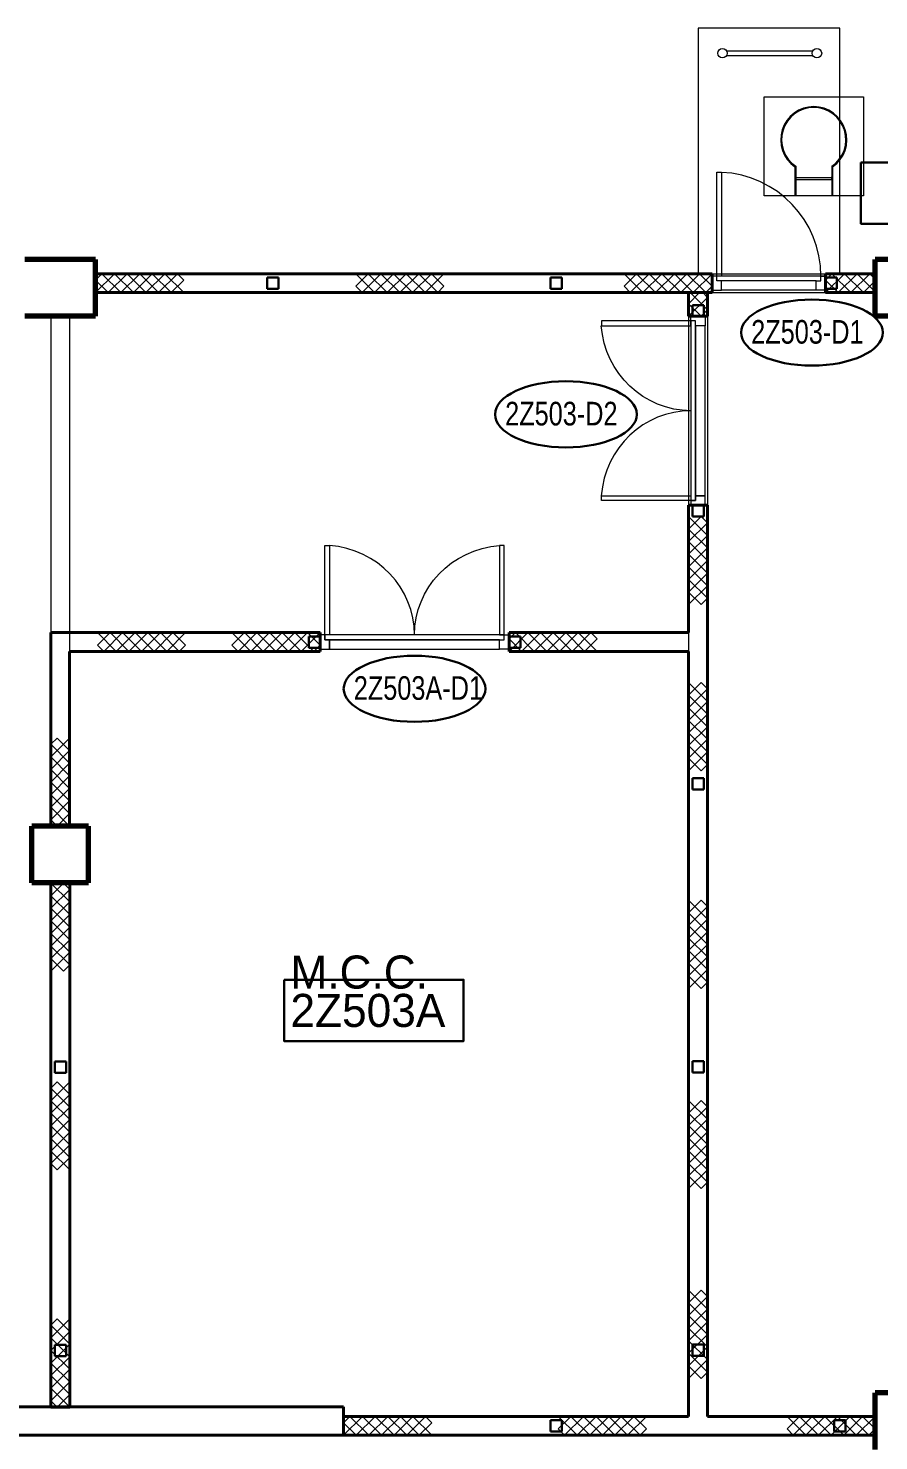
# Model space of a CAD drawing. Header units: metres. Extents: x 1807 to 3745, y 842 to 1968.
# Drawn here: x 3185.66 to 3194.66, y 1415.79 to 1430.75 of the extents above; entities that cross this region are included whole.
import ezdxf
from ezdxf.enums import TextEntityAlignment as Align

# ---------------------------------------------------------------- set-up
doc = ezdxf.new("R2010")
doc.units = ezdxf.units.M
doc.header["$MEASUREMENT"] = 0
doc.linetypes.add('DGN2', pattern=[9.732586, 4.866293, -4.866293])
doc.layers.get('0').update_dxf_attribs({"lineweight": 0})
for name, color, linetype, lineweight in [('Level 1', 7, 'Continuous', 0), ('Level 31', 7, 'Continuous', 0), ('Level 33', 7, 'Continuous', 0), ('Primary Door', 7, 'Continuous', 0), ('TRIRIGA DOOR BOX', 7, 'Continuous', 0)]:
    doc.layers.add(name, color=color, linetype=linetype, lineweight=lineweight)
doc.styles.add('Style-CHAR_FAST_FONT', font='CHAR_FAST_FONT.shx', dxfattribs={"height": 0.2})

# ---------------------------------------------------------------- blocks, each defined once
blk = doc.blocks.new('AnonymusCell_138')
at = {"layer": 'Primary Door', "color": 7, "linetype": 'Continuous', "lineweight": 30}
blk.add_ellipse((0, 0), major_axis=(0.75, 0), ratio=0.466667, dxfattribs=at)
at = {"layer": 'Primary Door', "color": 7, "linetype": 'Continuous', "lineweight": 30, "style": 'Style-CHAR_FAST_FONT', "width": 0.799986}
blk.add_text('2Z503A-D1', height=0.25, dxfattribs=at).set_placement((-0.643, 0.133), align=Align.TOP_LEFT)
blk = doc.blocks.new('AnonymusCell_140')
at = {"layer": 'Primary Door', "color": 7, "linetype": 'Continuous', "lineweight": 30}
blk.add_ellipse((0, 0), major_axis=(0.75, 0), ratio=0.466667, dxfattribs=at)
at = {"layer": 'Primary Door', "color": 7, "linetype": 'Continuous', "lineweight": 30, "style": 'Style-CHAR_FAST_FONT', "width": 0.799986}
blk.add_text('2Z503-D1', height=0.25, dxfattribs=at).set_placement((-0.643, 0.133), align=Align.TOP_LEFT)
blk = doc.blocks.new('AnonymusCell_326')
at = {"layer": 'Primary Door', "color": 7, "linetype": 'Continuous', "lineweight": 30}
blk.add_ellipse((0, 0), major_axis=(0.75, 0), ratio=0.466667, dxfattribs=at)
at = {"layer": 'Primary Door', "color": 7, "linetype": 'Continuous', "lineweight": 30, "style": 'Style-CHAR_FAST_FONT', "width": 0.799986}
blk.add_text('2Z503-D2', height=0.25, dxfattribs=at).set_placement((-0.643, 0.133), align=Align.TOP_LEFT)

msp = doc.modelspace()

# ---------------------------------------------------------------- linework, layer by layer
at = {"layer": 'Level 1', "color": 7, "linetype": 'Continuous', "lineweight": 13}
for p, q in [((3194.25, 1430.75), (3192.75, 1430.75)), ((3192.75, 1430.75), (3192.75, 1428.15)), ((3194.25, 1428.15), (3194.25, 1430.75)), ((3193.052, 1430.51), (3193.966, 1430.51)), ((3193.052, 1430.46), (3193.966, 1430.46)), ((3192.75, 1428.15), (3194.25, 1428.15))]:
    msp.add_line(p, q, dxfattribs=at)
at = {"layer": 'Level 1', "color": 7, "linetype": 'DGN2', "lineweight": 0}
for p, q in [((3193.45, 1430.025), (3194.5, 1430.025)), ((3193.45, 1428.975), (3193.45, 1430.025)), ((3194.5, 1430.025), (3194.5, 1428.975)), ((3194.5, 1428.975), (3193.45, 1428.975))]:
    msp.add_line(p, q, dxfattribs=at)
at = {"layer": 'Level 1', "color": 7, "linetype": 'Continuous', "lineweight": 0}
for p, q in [((3193.775, 1429.283), (3193.775, 1428.975)), ((3193.785, 1429.288), (3193.785, 1428.975)), ((3194.165, 1429.288), (3194.165, 1428.975)), ((3194.175, 1429.283), (3194.175, 1428.975)), ((3192.95, 1428.125), (3192.95, 1429.225)), ((3192.95, 1429.225), (3193, 1429.225)), ((3193, 1429.225), (3193, 1428.125)), ((3193.785, 1429.175), (3193.775, 1429.175)), ((3193.775, 1429.175), (3193.775, 1429.145)), ((3193.775, 1429.145), (3193.785, 1429.145)), ((3193.785, 1429.145), (3193.785, 1429.175)), ((3193.785, 1429.17), (3194.165, 1429.17)), ((3193.785, 1429.15), (3194.165, 1429.15)), ((3194.165, 1429.175), (3194.175, 1429.175)), ((3194.165, 1429.145), (3194.165, 1429.175)), ((3194.175, 1429.145), (3194.165, 1429.145)), ((3194.175, 1429.175), (3194.175, 1429.145)), ((3193.785, 1428.975), (3193.775, 1428.975)), ((3194.175, 1428.975), (3194.165, 1428.975)), ((3186.375, 1428.15), (3194.625, 1428.15)), ((3186.375, 1427.95), (3186.575, 1428.15)), ((3186.442, 1428.15), (3186.375, 1428.083)), ((3186.375, 1428.083), (3186.508, 1427.95)), ((3186.642, 1427.95), (3186.442, 1428.15)), ((3186.508, 1427.95), (3186.708, 1428.15)), ((3186.575, 1428.15), (3186.775, 1427.95)), ((3186.842, 1428.15), (3186.642, 1427.95)), ((3186.708, 1428.15), (3186.908, 1427.95)), ((3186.775, 1427.95), (3186.975, 1428.15)), ((3187.042, 1427.95), (3186.842, 1428.15)), ((3186.908, 1427.95), (3187.108, 1428.15)), ((3186.975, 1428.15), (3187.175, 1427.95)), ((3187.242, 1428.15), (3187.042, 1427.95)), ((3187.108, 1428.15), (3187.308, 1427.95)), ((3187.175, 1427.95), (3187.308, 1428.083)), ((3187.308, 1428.083), (3187.242, 1428.15)), ((3189.261, 1428.15), (3189.128, 1428.017)), ((3189.328, 1427.95), (3189.128, 1428.15)), ((3189.195, 1427.95), (3189.395, 1428.15)), ((3189.461, 1427.95), (3189.261, 1428.15)), ((3189.528, 1428.15), (3189.328, 1427.95)), ((3189.395, 1428.15), (3189.595, 1427.95)), ((3189.661, 1428.15), (3189.461, 1427.95)), ((3189.728, 1427.95), (3189.528, 1428.15)), ((3189.595, 1427.95), (3189.795, 1428.15)), ((3189.861, 1427.95), (3189.661, 1428.15)), ((3189.928, 1428.15), (3189.728, 1427.95)), ((3189.795, 1428.15), (3189.995, 1427.95)), ((3190.061, 1428.15), (3189.861, 1427.95)), ((3190.061, 1428.017), (3189.928, 1428.15)), ((3192.1, 1428.15), (3191.967, 1428.017)), ((3192.167, 1427.95), (3191.967, 1428.15)), ((3192.033, 1427.95), (3192.233, 1428.15)), ((3192.3, 1427.95), (3192.1, 1428.15)), ((3192.367, 1428.15), (3192.167, 1427.95)), ((3192.233, 1428.15), (3192.433, 1427.95)), ((3192.5, 1428.15), (3192.3, 1427.95)), ((3192.567, 1427.95), (3192.367, 1428.15)), ((3192.433, 1427.95), (3192.633, 1428.15)), ((3192.7, 1427.95), (3192.5, 1428.15)), ((3192.767, 1428.15), (3192.567, 1427.95)), ((3192.633, 1428.15), (3192.833, 1427.95)), ((3192.9, 1428.15), (3192.7, 1427.95)), ((3192.9, 1428.017), (3192.767, 1428.15)), ((3192.9, 1428.125), (3192.9, 1427.975)), ((3192.95, 1428.125), (3192.9, 1428.125)), ((3192.95, 1428.125), (3192.9, 1428.125)), ((3192.9, 1428.125), (3192.9, 1427.975)), ((3194.1, 1428.125), (3192.95, 1428.125)), ((3192.95, 1428.075), (3192.95, 1428.125)), ((3193, 1428.125), (3192.95, 1428.125)), ((3192.95, 1428.075), (3192.95, 1428.125)), ((3194.05, 1428.075), (3194.05, 1428.125)), ((3194.05, 1428.125), (3194.1, 1428.125)), ((3194.05, 1428.075), (3194.05, 1428.125)), ((3194.05, 1428.125), (3194.1, 1428.125)), ((3194.1, 1427.95), (3194.3, 1428.15)), ((3194.167, 1428.15), (3194.1, 1428.083)), ((3194.1, 1428.125), (3194.1, 1427.975)), ((3194.1, 1428.125), (3194.1, 1427.975)), ((3194.1, 1428.083), (3194.233, 1427.95)), ((3194.367, 1427.95), (3194.167, 1428.15)), ((3194.233, 1427.95), (3194.433, 1428.15)), ((3194.3, 1428.15), (3194.5, 1427.95)), ((3194.567, 1428.15), (3194.367, 1427.95)), ((3194.433, 1428.15), (3194.625, 1427.958)), ((3194.625, 1428.092), (3194.567, 1428.15)), ((3186.375, 1427.95), (3192.65, 1427.95)), ((3189.128, 1428.017), (3189.195, 1427.95)), ((3189.995, 1427.95), (3190.061, 1428.017)), ((3191.967, 1428.017), (3192.033, 1427.95)), ((3192.65, 1427.95), (3192.65, 1416.05)), ((3192.767, 1427.95), (3192.65, 1427.833)), ((3192.85, 1427.767), (3192.667, 1427.95)), ((3192.8, 1427.95), (3192.85, 1427.9)), ((3192.833, 1427.95), (3192.9, 1428.017)), ((3192.85, 1427.95), (3192.85, 1416.05)), ((3192.85, 1427.95), (3194.625, 1427.95)), ((3192.9, 1427.975), (3193, 1427.975)), ((3192.9, 1427.975), (3193, 1427.975)), ((3193, 1428.075), (3192.95, 1428.075)), ((3193, 1428.075), (3192.95, 1428.075)), ((3194, 1428.075), (3193, 1428.075)), ((3193, 1427.975), (3193, 1428.075)), ((3193, 1427.975), (3193, 1428.075)), ((3194, 1427.975), (3193, 1427.975)), ((3194, 1427.975), (3194, 1428.075)), ((3194, 1428.075), (3194.05, 1428.075)), ((3194, 1427.975), (3194, 1428.075)), ((3194, 1428.075), (3194.05, 1428.075)), ((3194.1, 1427.975), (3194, 1427.975)), ((3194.1, 1427.975), (3194, 1427.975)), ((3194.5, 1427.95), (3194.625, 1428.075)), ((3192.85, 1427.9), (3192.65, 1427.7)), ((3192.65, 1427.833), (3192.783, 1427.7)), ((3185.9, 1427.7), (3185.9, 1422.3)), ((3186.1, 1427.7), (3186.1, 1422.3)), ((3192.675, 1427.65), (3191.727, 1427.65)), ((3191.727, 1427.65), (3191.727, 1427.6)), ((3192.675, 1427.7), (3192.825, 1427.7)), ((3192.675, 1427.65), (3192.675, 1427.7)), ((3192.675, 1427.7), (3192.825, 1427.7)), ((3192.675, 1427.65), (3192.675, 1427.7)), ((3192.725, 1427.65), (3192.675, 1427.65)), ((3192.675, 1427.6), (3192.675, 1427.65)), ((3192.725, 1427.65), (3192.675, 1427.65)), ((3192.725, 1427.65), (3192.675, 1427.65)), ((3192.675, 1427.65), (3192.675, 1425.75)), ((3192.725, 1427.6), (3192.725, 1427.65)), ((3192.725, 1427.6), (3192.725, 1427.65)), ((3192.725, 1425.75), (3192.725, 1427.65)), ((3192.783, 1427.7), (3192.85, 1427.767)), ((3192.825, 1427.7), (3192.825, 1427.6)), ((3192.825, 1427.7), (3192.825, 1427.6)), ((3191.727, 1427.6), (3192.675, 1427.6)), ((3192.825, 1427.6), (3192.725, 1427.6)), ((3192.825, 1427.6), (3192.725, 1427.6)), ((3192.825, 1427.6), (3192.725, 1427.6)), ((3192.725, 1427.6), (3192.725, 1425.8)), ((3192.825, 1425.8), (3192.825, 1427.6)), ((3191.727, 1425.75), (3191.727, 1425.8)), ((3191.727, 1425.8), (3192.675, 1425.8)), ((3192.675, 1425.75), (3191.727, 1425.75)), ((3192.675, 1425.8), (3192.675, 1425.75)), ((3192.725, 1425.75), (3192.675, 1425.75)), ((3192.675, 1425.75), (3192.675, 1425.7)), ((3192.725, 1425.75), (3192.675, 1425.75)), ((3192.675, 1425.75), (3192.675, 1425.7)), ((3192.675, 1425.75), (3192.725, 1425.75)), ((3192.675, 1425.7), (3192.825, 1425.7)), ((3192.675, 1425.7), (3192.825, 1425.7)), ((3192.825, 1425.8), (3192.725, 1425.8)), ((3192.725, 1425.8), (3192.725, 1425.75)), ((3192.825, 1425.8), (3192.725, 1425.8)), ((3192.725, 1425.8), (3192.725, 1425.75)), ((3192.725, 1425.8), (3192.825, 1425.8)), ((3192.825, 1425.7), (3192.825, 1425.8)), ((3192.825, 1425.7), (3192.825, 1425.8)), ((3192.65, 1425.579), (3192.85, 1425.379)), ((3192.783, 1425.579), (3192.65, 1425.446)), ((3192.85, 1425.513), (3192.783, 1425.579)), ((3192.65, 1425.313), (3192.85, 1425.513)), ((3192.65, 1425.446), (3192.85, 1425.246)), ((3188.8, 1424.325), (3188.8, 1425.273)), ((3188.8, 1425.273), (3188.85, 1425.273)), ((3188.85, 1425.273), (3188.85, 1424.325)), ((3190.7, 1425.273), (3190.65, 1425.273)), ((3190.65, 1425.273), (3190.65, 1424.325)), ((3190.7, 1424.325), (3190.7, 1425.273)), ((3192.85, 1425.379), (3192.65, 1425.179)), ((3192.85, 1425.113), (3192.65, 1425.313)), ((3192.85, 1425.246), (3192.65, 1425.046)), ((3192.65, 1425.179), (3192.85, 1424.979)), ((3192.65, 1424.913), (3192.85, 1425.113)), ((3192.65, 1425.046), (3192.85, 1424.846)), ((3192.85, 1424.979), (3192.65, 1424.779)), ((3192.85, 1424.713), (3192.65, 1424.913)), ((3192.85, 1424.846), (3192.65, 1424.646)), ((3192.65, 1424.779), (3192.783, 1424.646)), ((3192.783, 1424.646), (3192.85, 1424.713)), ((3186.528, 1424.35), (3186.394, 1424.217)), ((3186.594, 1424.15), (3186.394, 1424.35)), ((3186.461, 1424.15), (3186.661, 1424.35)), ((3186.728, 1424.15), (3186.528, 1424.35)), ((3186.794, 1424.35), (3186.594, 1424.15)), ((3186.661, 1424.35), (3186.861, 1424.15)), ((3186.928, 1424.35), (3186.728, 1424.15)), ((3186.994, 1424.15), (3186.794, 1424.35)), ((3186.861, 1424.15), (3187.061, 1424.35)), ((3187.128, 1424.15), (3186.928, 1424.35)), ((3187.194, 1424.35), (3186.994, 1424.15)), ((3187.061, 1424.35), (3187.261, 1424.15)), ((3187.328, 1424.35), (3187.128, 1424.15)), ((3187.328, 1424.217), (3187.194, 1424.35)), ((3187.95, 1424.35), (3187.817, 1424.217)), ((3188.017, 1424.15), (3187.817, 1424.35)), ((3187.883, 1424.15), (3188.083, 1424.35)), ((3188.15, 1424.15), (3187.95, 1424.35)), ((3188.217, 1424.35), (3188.017, 1424.15)), ((3188.083, 1424.35), (3188.283, 1424.15)), ((3188.35, 1424.35), (3188.15, 1424.15)), ((3188.417, 1424.15), (3188.217, 1424.35)), ((3188.283, 1424.15), (3188.483, 1424.35)), ((3188.55, 1424.15), (3188.35, 1424.35)), ((3188.617, 1424.35), (3188.417, 1424.15)), ((3188.483, 1424.35), (3188.683, 1424.15)), ((3188.75, 1424.35), (3188.55, 1424.15)), ((3188.75, 1424.217), (3188.617, 1424.35)), ((3190.75, 1424.15), (3190.95, 1424.35)), ((3190.817, 1424.35), (3190.75, 1424.283)), ((3191.017, 1424.15), (3190.817, 1424.35)), ((3190.883, 1424.15), (3191.083, 1424.35)), ((3190.95, 1424.35), (3191.15, 1424.15)), ((3191.217, 1424.35), (3191.017, 1424.15)), ((3191.083, 1424.35), (3191.283, 1424.15)), ((3191.15, 1424.15), (3191.35, 1424.35)), ((3191.417, 1424.15), (3191.217, 1424.35)), ((3191.283, 1424.15), (3191.483, 1424.35)), ((3191.35, 1424.35), (3191.55, 1424.15)), ((3191.617, 1424.35), (3191.417, 1424.15)), ((3191.483, 1424.35), (3191.683, 1424.15)), ((3191.683, 1424.283), (3191.617, 1424.35)), ((3186.394, 1424.217), (3186.461, 1424.15)), ((3187.261, 1424.15), (3187.328, 1424.217)), ((3187.817, 1424.217), (3187.883, 1424.15)), ((3188.683, 1424.15), (3188.75, 1424.217)), ((3188.75, 1424.325), (3188.75, 1424.175)), ((3188.8, 1424.325), (3188.75, 1424.325)), ((3188.75, 1424.325), (3188.75, 1424.175)), ((3188.8, 1424.325), (3188.75, 1424.325)), ((3188.8, 1424.275), (3188.8, 1424.325)), ((3188.85, 1424.325), (3188.8, 1424.325)), ((3188.8, 1424.275), (3188.8, 1424.325)), ((3190.7, 1424.325), (3188.8, 1424.325)), ((3188.8, 1424.325), (3188.8, 1424.275)), ((3188.85, 1424.275), (3188.8, 1424.275)), ((3188.85, 1424.275), (3188.8, 1424.275)), ((3188.8, 1424.275), (3190.7, 1424.275)), ((3188.85, 1424.175), (3188.85, 1424.275)), ((3188.85, 1424.175), (3188.85, 1424.275)), ((3190.65, 1424.275), (3188.85, 1424.275)), ((3188.85, 1424.275), (3188.85, 1424.175)), ((3190.65, 1424.325), (3190.7, 1424.325)), ((3190.65, 1424.175), (3190.65, 1424.275)), ((3190.65, 1424.275), (3190.7, 1424.275)), ((3190.65, 1424.175), (3190.65, 1424.275)), ((3190.65, 1424.275), (3190.7, 1424.275)), ((3190.65, 1424.175), (3190.65, 1424.275)), ((3190.7, 1424.275), (3190.7, 1424.325)), ((3190.7, 1424.325), (3190.75, 1424.325)), ((3190.7, 1424.275), (3190.7, 1424.325)), ((3190.7, 1424.325), (3190.75, 1424.325)), ((3190.7, 1424.275), (3190.7, 1424.325)), ((3190.75, 1424.325), (3190.75, 1424.175)), ((3190.75, 1424.325), (3190.75, 1424.175)), ((3190.75, 1424.283), (3190.883, 1424.15)), ((3191.55, 1424.15), (3191.683, 1424.283)), ((3188.75, 1424.175), (3188.85, 1424.175)), ((3188.75, 1424.175), (3188.85, 1424.175)), ((3188.85, 1424.175), (3190.65, 1424.175)), ((3190.75, 1424.175), (3190.65, 1424.175)), ((3190.75, 1424.175), (3190.65, 1424.175)), ((3192.65, 1423.82), (3192.85, 1423.62)), ((3192.783, 1423.82), (3192.65, 1423.687)), ((3192.65, 1423.553), (3192.85, 1423.753)), ((3192.85, 1423.753), (3192.783, 1423.82)), ((3192.65, 1423.687), (3192.85, 1423.487)), ((3192.85, 1423.62), (3192.65, 1423.42)), ((3192.85, 1423.353), (3192.65, 1423.553)), ((3192.85, 1423.487), (3192.65, 1423.287)), ((3192.65, 1423.42), (3192.85, 1423.22)), ((3192.65, 1423.153), (3192.85, 1423.353)), ((3185.967, 1423.233), (3185.9, 1423.167)), ((3185.9, 1423.033), (3186.1, 1423.233)), ((3185.9, 1423.167), (3186.1, 1422.967)), ((3186.1, 1423.1), (3185.967, 1423.233)), ((3192.65, 1423.287), (3192.85, 1423.087)), ((3192.85, 1423.22), (3192.65, 1423.02)), ((3192.85, 1422.953), (3192.65, 1423.153)), ((3185.9, 1422.9), (3186.1, 1423.1)), ((3186.1, 1422.833), (3185.9, 1423.033)), ((3192.85, 1423.087), (3192.65, 1422.887)), ((3192.65, 1423.02), (3192.783, 1422.887)), ((3186.1, 1422.967), (3185.9, 1422.767)), ((3186.1, 1422.7), (3185.9, 1422.9)), ((3192.783, 1422.887), (3192.85, 1422.953)), ((3185.9, 1422.633), (3186.1, 1422.833)), ((3185.9, 1422.767), (3186.1, 1422.567)), ((3185.9, 1422.5), (3186.1, 1422.7)), ((3186.1, 1422.433), (3185.9, 1422.633)), ((3186.1, 1422.567), (3185.9, 1422.367)), ((3186.1, 1422.3), (3185.9, 1422.5)), ((3185.967, 1422.3), (3186.1, 1422.433)), ((3185.9, 1422.367), (3185.967, 1422.3)), ((3185.9, 1421.7), (3185.9, 1416.15)), ((3185.902, 1421.698), (3186.102, 1421.498)), ((3186.035, 1421.698), (3185.902, 1421.564)), ((3186.102, 1421.631), (3186.035, 1421.698)), ((3186.1, 1421.7), (3186.1, 1416.15)), ((3185.902, 1421.431), (3186.102, 1421.631)), ((3185.902, 1421.564), (3186.102, 1421.364)), ((3186.102, 1421.498), (3185.902, 1421.298)), ((3192.65, 1421.515), (3192.85, 1421.315)), ((3192.783, 1421.515), (3192.65, 1421.382)), ((3192.85, 1421.448), (3192.783, 1421.515)), ((3186.102, 1421.231), (3185.902, 1421.431)), ((3186.102, 1421.364), (3185.902, 1421.164)), ((3192.65, 1421.248), (3192.85, 1421.448)), ((3192.65, 1421.382), (3192.85, 1421.182)), ((3185.902, 1421.298), (3186.102, 1421.098)), ((3185.902, 1421.031), (3186.102, 1421.231)), ((3192.85, 1421.315), (3192.65, 1421.115)), ((3192.85, 1421.048), (3192.65, 1421.248)), ((3185.902, 1421.164), (3186.102, 1420.964)), ((3186.102, 1421.098), (3185.902, 1420.898)), ((3192.85, 1421.182), (3192.65, 1420.982)), ((3192.65, 1421.115), (3192.85, 1420.915)), ((3192.65, 1420.848), (3192.85, 1421.048)), ((3186.102, 1420.831), (3185.902, 1421.031)), ((3186.102, 1420.964), (3185.902, 1420.764)), ((3185.902, 1420.898), (3186.035, 1420.764)), ((3192.65, 1420.982), (3192.85, 1420.782)), ((3192.85, 1420.915), (3192.65, 1420.715)), ((3186.035, 1420.764), (3186.102, 1420.831)), ((3192.85, 1420.648), (3192.65, 1420.848)), ((3192.85, 1420.782), (3192.65, 1420.582)), ((3192.65, 1420.715), (3192.783, 1420.582)), ((3192.783, 1420.582), (3192.85, 1420.648)), ((3185.968, 1419.593), (3185.902, 1419.526)), ((3185.902, 1419.393), (3186.102, 1419.593)), ((3186.102, 1419.46), (3185.968, 1419.593)), ((3185.902, 1419.526), (3186.102, 1419.326)), ((3185.902, 1419.26), (3186.102, 1419.46)), ((3186.102, 1419.193), (3185.902, 1419.393)), ((3186.102, 1419.326), (3185.902, 1419.126)), ((3186.102, 1419.06), (3185.902, 1419.26)), ((3192.65, 1419.396), (3192.85, 1419.196)), ((3192.783, 1419.396), (3192.65, 1419.262)), ((3192.65, 1419.129), (3192.85, 1419.329)), ((3192.65, 1419.262), (3192.85, 1419.062)), ((3192.85, 1419.329), (3192.783, 1419.396)), ((3185.902, 1418.993), (3186.102, 1419.193)), ((3185.902, 1419.126), (3186.102, 1418.926)), ((3192.85, 1419.196), (3192.65, 1418.996)), ((3192.85, 1418.929), (3192.65, 1419.129)), ((3185.902, 1418.86), (3186.102, 1419.06)), ((3186.102, 1418.793), (3185.902, 1418.993)), ((3192.85, 1419.062), (3192.65, 1418.862)), ((3192.65, 1418.996), (3192.85, 1418.796)), ((3186.102, 1418.926), (3185.902, 1418.726)), ((3186.102, 1418.66), (3185.902, 1418.86)), ((3192.65, 1418.729), (3192.85, 1418.929)), ((3192.65, 1418.862), (3192.85, 1418.662)), ((3185.902, 1418.726), (3185.968, 1418.66)), ((3185.968, 1418.66), (3186.102, 1418.793)), ((3192.85, 1418.796), (3192.65, 1418.596)), ((3192.85, 1418.529), (3192.65, 1418.729)), ((3192.85, 1418.662), (3192.65, 1418.462)), ((3192.65, 1418.596), (3192.783, 1418.462)), ((3192.783, 1418.462), (3192.85, 1418.529)), ((3192.65, 1417.385), (3192.85, 1417.185)), ((3192.783, 1417.385), (3192.65, 1417.251)), ((3192.65, 1417.118), (3192.85, 1417.318)), ((3192.85, 1417.318), (3192.783, 1417.385)), ((3192.65, 1417.251), (3192.85, 1417.051)), ((3192.85, 1417.185), (3192.65, 1416.985)), ((3185.968, 1417.081), (3185.902, 1417.014)), ((3185.902, 1416.881), (3186.102, 1417.081)), ((3185.902, 1417.014), (3186.102, 1416.814)), ((3186.102, 1416.948), (3185.968, 1417.081)), ((3192.85, 1416.918), (3192.65, 1417.118)), ((3192.85, 1417.051), (3192.65, 1416.851)), ((3185.902, 1416.748), (3186.102, 1416.948)), ((3186.102, 1416.681), (3185.902, 1416.881)), ((3192.65, 1416.985), (3192.85, 1416.785)), ((3192.65, 1416.718), (3192.85, 1416.918)), ((3186.102, 1416.814), (3185.902, 1416.614)), ((3186.102, 1416.548), (3185.902, 1416.748)), ((3192.65, 1416.851), (3192.85, 1416.651)), ((3192.85, 1416.785), (3192.65, 1416.585)), ((3192.85, 1416.518), (3192.65, 1416.718)), ((3185.902, 1416.481), (3186.102, 1416.681)), ((3185.902, 1416.614), (3186.102, 1416.414)), ((3192.85, 1416.651), (3192.65, 1416.451)), ((3192.65, 1416.585), (3192.783, 1416.451)), ((3185.902, 1416.348), (3186.102, 1416.548)), ((3186.102, 1416.281), (3185.902, 1416.481)), ((3186.102, 1416.414), (3185.902, 1416.214)), ((3192.783, 1416.451), (3192.85, 1416.518)), ((3186.102, 1416.148), (3185.902, 1416.348)), ((3185.968, 1416.148), (3186.102, 1416.281)), ((3185.902, 1416.214), (3185.968, 1416.148)), ((3189, 1416.05), (3192.65, 1416.05)), ((3189, 1415.85), (3189.2, 1416.05)), ((3189.067, 1416.05), (3189, 1415.983)), ((3189, 1415.983), (3189.133, 1415.85)), ((3189.267, 1415.85), (3189.067, 1416.05)), ((3189.133, 1415.85), (3189.333, 1416.05)), ((3189.2, 1416.05), (3189.4, 1415.85)), ((3189.467, 1416.05), (3189.267, 1415.85)), ((3189.333, 1416.05), (3189.533, 1415.85)), ((3189.4, 1415.85), (3189.6, 1416.05)), ((3189.667, 1415.85), (3189.467, 1416.05)), ((3189.533, 1415.85), (3189.733, 1416.05)), ((3189.6, 1416.05), (3189.8, 1415.85)), ((3189.867, 1416.05), (3189.667, 1415.85)), ((3189.733, 1416.05), (3189.933, 1415.85)), ((3189.8, 1415.85), (3189.933, 1415.983)), ((3189.933, 1415.983), (3189.867, 1416.05)), ((3191.405, 1416.05), (3191.271, 1415.917)), ((3191.471, 1415.85), (3191.271, 1416.05)), ((3191.338, 1415.85), (3191.538, 1416.05)), ((3191.605, 1415.85), (3191.405, 1416.05)), ((3191.671, 1416.05), (3191.471, 1415.85)), ((3191.538, 1416.05), (3191.738, 1415.85)), ((3191.805, 1416.05), (3191.605, 1415.85)), ((3191.871, 1415.85), (3191.671, 1416.05)), ((3191.738, 1415.85), (3191.938, 1416.05)), ((3192.005, 1415.85), (3191.805, 1416.05)), ((3192.071, 1416.05), (3191.871, 1415.85)), ((3191.938, 1416.05), (3192.138, 1415.85)), ((3192.205, 1416.05), (3192.005, 1415.85)), ((3192.205, 1415.917), (3192.071, 1416.05)), ((3192.85, 1416.05), (3194.625, 1416.05)), ((3193.825, 1416.05), (3193.692, 1415.917)), ((3193.892, 1415.85), (3193.692, 1416.05)), ((3193.758, 1415.85), (3193.958, 1416.05)), ((3194.025, 1415.85), (3193.825, 1416.05)), ((3194.092, 1416.05), (3193.892, 1415.85)), ((3193.958, 1416.05), (3194.158, 1415.85)), ((3194.225, 1416.05), (3194.025, 1415.85)), ((3194.292, 1415.85), (3194.092, 1416.05)), ((3194.158, 1415.85), (3194.358, 1416.05)), ((3194.425, 1415.85), (3194.225, 1416.05)), ((3194.492, 1416.05), (3194.292, 1415.85)), ((3194.358, 1416.05), (3194.558, 1415.85)), ((3194.625, 1416.05), (3194.425, 1415.85)), ((3194.625, 1415.917), (3194.492, 1416.05)), ((3177.375, 1415.85), (3194.625, 1415.85)), ((3191.271, 1415.917), (3191.338, 1415.85)), ((3192.138, 1415.85), (3192.205, 1415.917)), ((3193.692, 1415.917), (3193.758, 1415.85)), ((3194.558, 1415.85), (3194.625, 1415.917))]:
    msp.add_line(p, q, dxfattribs=at)
at = {"layer": 'Level 1', "color": 7, "linetype": 'Continuous', "lineweight": 70}
for p, q in [((3186.375, 1428.3), (3185.625, 1428.3)), ((3186.375, 1427.7), (3186.375, 1428.3)), ((3194.625, 1427.7), (3194.625, 1428.3)), ((3195.375, 1428.3), (3194.625, 1428.3)), ((3186.375, 1427.7), (3185.625, 1427.7)), ((3195.375, 1427.7), (3194.625, 1427.7)), ((3186.3, 1422.3), (3185.7, 1422.3)), ((3185.7, 1421.7), (3185.7, 1422.3)), ((3186.3, 1421.7), (3186.3, 1422.3)), ((3186.3, 1421.7), (3185.7, 1421.7)), ((3195.375, 1416.3), (3194.625, 1416.3)), ((3194.625, 1415.7), (3194.625, 1416.3))]:
    msp.add_line(p, q, dxfattribs=at)
at = {"layer": 'Level 1', "color": 7, "linetype": 'Continuous', "lineweight": 40}
for p, q in [((3186.375, 1427.95), (3186.375, 1428.15)), ((3186.375, 1428.15), (3192.9, 1428.15)), ((3192.9, 1427.95), (3192.9, 1428.15)), ((3194.1, 1427.95), (3194.1, 1428.15)), ((3194.1, 1428.15), (3194.625, 1428.15)), ((3194.625, 1427.95), (3194.625, 1428.15)), ((3186.375, 1427.95), (3192.9, 1427.95)), ((3192.65, 1427.7), (3192.65, 1427.95)), ((3192.85, 1427.7), (3192.85, 1427.95)), ((3194.1, 1427.95), (3194.625, 1427.95)), ((3192.65, 1427.7), (3192.85, 1427.7)), ((3192.65, 1425.7), (3192.85, 1425.7)), ((3192.65, 1424.35), (3192.65, 1425.7)), ((3192.85, 1416.05), (3192.85, 1425.7)), ((3185.9, 1424.35), (3188.75, 1424.35)), ((3185.9, 1422.3), (3185.9, 1424.35)), ((3188.75, 1424.15), (3188.75, 1424.35)), ((3190.75, 1424.15), (3190.75, 1424.35)), ((3190.75, 1424.35), (3192.65, 1424.35)), ((3186.1, 1424.15), (3188.75, 1424.15)), ((3186.1, 1422.3), (3186.1, 1424.15)), ((3190.75, 1424.15), (3192.65, 1424.15)), ((3192.65, 1416.05), (3192.65, 1424.15)), ((3186.1, 1422.3), (3185.9, 1422.3)), ((3186.102, 1421.698), (3185.902, 1421.698)), ((3185.902, 1416.148), (3185.902, 1421.698)), ((3186.102, 1416.148), (3186.102, 1421.698)), ((3184.39, 1416.15), (3189, 1416.15)), ((3186.102, 1416.148), (3185.902, 1416.148)), ((3189, 1416.15), (3189, 1415.85)), ((3189, 1415.85), (3189, 1416.05)), ((3189, 1416.05), (3192.65, 1416.05)), ((3192.85, 1416.05), (3194.625, 1416.05)), ((3194.625, 1415.85), (3194.625, 1416.05)), ((3189, 1415.85), (3184.375, 1415.85)), ((3189, 1415.85), (3194.625, 1415.85))]:
    msp.add_line(p, q, dxfattribs=at)
at = {"layer": 'Level 1', "color": 7, "linetype": 'Continuous', "lineweight": 30}
for p, q in [((3188.31, 1428.11), (3188.19, 1428.11)), ((3188.19, 1428.11), (3188.19, 1427.99)), ((3188.31, 1427.99), (3188.31, 1428.11)), ((3191.31, 1428.11), (3191.19, 1428.11)), ((3191.19, 1428.11), (3191.19, 1427.99)), ((3191.31, 1427.99), (3191.31, 1428.11)), ((3194.22, 1428.11), (3194.1, 1428.11)), ((3194.1, 1428.11), (3194.1, 1427.99)), ((3194.22, 1427.99), (3194.22, 1428.11)), ((3188.19, 1427.99), (3188.31, 1427.99)), ((3191.19, 1427.99), (3191.31, 1427.99)), ((3194.1, 1427.99), (3194.22, 1427.99)), ((3192.81, 1427.819), (3192.69, 1427.819)), ((3192.69, 1427.819), (3192.69, 1427.699)), ((3192.81, 1427.699), (3192.81, 1427.819)), ((3192.69, 1427.699), (3192.81, 1427.699)), ((3192.69, 1425.58), (3192.69, 1425.7)), ((3192.69, 1425.7), (3192.81, 1425.7)), ((3192.81, 1425.7), (3192.81, 1425.58)), ((3192.81, 1425.58), (3192.69, 1425.58)), ((3188.75, 1424.31), (3188.63, 1424.31)), ((3188.63, 1424.31), (3188.63, 1424.19)), ((3188.63, 1424.19), (3188.75, 1424.19)), ((3188.75, 1424.19), (3188.75, 1424.31)), ((3190.87, 1424.31), (3190.75, 1424.31)), ((3190.75, 1424.31), (3190.75, 1424.19)), ((3190.75, 1424.19), (3190.87, 1424.19)), ((3190.87, 1424.19), (3190.87, 1424.31)), ((3192.81, 1422.81), (3192.69, 1422.81)), ((3192.69, 1422.81), (3192.69, 1422.69)), ((3192.81, 1422.69), (3192.81, 1422.81)), ((3192.69, 1422.69), (3192.81, 1422.69)), ((3186.062, 1419.808), (3185.942, 1419.808)), ((3185.942, 1419.808), (3185.942, 1419.688)), ((3186.062, 1419.688), (3186.062, 1419.808)), ((3192.81, 1419.81), (3192.69, 1419.81)), ((3192.69, 1419.81), (3192.69, 1419.69)), ((3192.81, 1419.69), (3192.81, 1419.81)), ((3185.942, 1419.688), (3186.062, 1419.688)), ((3192.69, 1419.69), (3192.81, 1419.69)), ((3186.062, 1416.808), (3185.942, 1416.808)), ((3185.942, 1416.808), (3185.942, 1416.688)), ((3186.062, 1416.688), (3186.062, 1416.808)), ((3192.81, 1416.81), (3192.69, 1416.81)), ((3192.69, 1416.81), (3192.69, 1416.69)), ((3192.81, 1416.69), (3192.81, 1416.81)), ((3185.942, 1416.688), (3186.062, 1416.688)), ((3192.69, 1416.69), (3192.81, 1416.69)), ((3191.31, 1416.01), (3191.19, 1416.01)), ((3191.19, 1416.01), (3191.19, 1415.89)), ((3191.31, 1415.89), (3191.31, 1416.01)), ((3194.31, 1416.01), (3194.19, 1416.01)), ((3194.19, 1416.01), (3194.19, 1415.89)), ((3194.31, 1415.89), (3194.31, 1416.01)), ((3191.19, 1415.89), (3191.31, 1415.89)), ((3194.19, 1415.89), (3194.31, 1415.89))]:
    msp.add_line(p, q, dxfattribs=at)
at = {"layer": 'Level 1', "color": 7, "linetype": 'Continuous', "lineweight": 13}
for centre in [(3193.009, 1430.485), (3194.009, 1430.485)]:
    msp.add_circle(centre, 0.05, dxfattribs=at)
at = {"layer": 'Level 1', "color": 7, "linetype": 'Continuous', "lineweight": 0}
for centre, radius, start, end in [((3193.975, 1429.57), 0.35, 304.8497, 235.1501), ((3193.975, 1429.57), 0.34, 303.9745, 236.0255), ((3192.95, 1428.125), 1.1, 0, 87.3974)]:
    msp.add_arc(centre, radius, start, end, dxfattribs=at)
at = {"layer": 'Level 1', "color": 7, "linetype": 'Continuous', "lineweight": 0, "extrusion": (0, 0, -1)}
for centre, major_axis in [((3192.675, 1427.675), (0, -0.975)), ((3190.725, 1424.325), (-0.975, 0))]:
    msp.add_ellipse(centre, major_axis=major_axis, ratio=0.975273, start_param=0, end_param=1.493797, dxfattribs=at)
at = {"layer": 'Level 1', "color": 7, "linetype": 'Continuous', "lineweight": 0}
for centre, major_axis in [((3192.675, 1425.725), (0, 0.975)), ((3188.775, 1424.325), (0.975, 0))]:
    msp.add_ellipse(centre, major_axis=major_axis, ratio=0.975273, start_param=0, end_param=1.493797, dxfattribs=at)
at = {"layer": 'TRIRIGA DOOR BOX', "color": 251, "linetype": 'Continuous', "lineweight": 30, "true_color": 0x555555}
for points in [[(3194.474, 1429.329), (3196.374, 1429.329), (3196.374, 1428.679), (3194.474, 1428.679)], [(3188.37, 1420.674), (3190.27, 1420.674), (3190.27, 1420.024), (3188.37, 1420.024)]]:
    msp.add_lwpolyline(points, close=True, dxfattribs=at)

# ---------------------------------------------------------------- block references
at = {"color": 7, "linetype": 'Continuous', "lineweight": 0}
for name, p in [('AnonymusCell_140', (3193.956, 1427.527)), ('AnonymusCell_326', (3191.352, 1426.661)), ('AnonymusCell_138', (3189.75, 1423.755))]:
    msp.add_blockref(name, p, dxfattribs=at)

# ---------------------------------------------------------------- texts
at = {"layer": 'Level 31', "color": 7, "linetype": 'Continuous', "lineweight": 30, "style": 'Style-CHAR_FAST_FONT'}
msp.add_text('M.C.C.', height=0.35, dxfattribs=at).set_placement((3188.437, 1420.755), align=Align.MIDDLE_LEFT)
at = {"layer": 'Level 33', "color": 7, "linetype": 'Continuous', "lineweight": 13, "style": 'Style-CHAR_FAST_FONT'}
msp.add_text('2Z503A', height=0.35, dxfattribs=at).set_placement((3188.437, 1420.349), align=Align.MIDDLE_LEFT)

doc.saveas('drawing.dxf')
